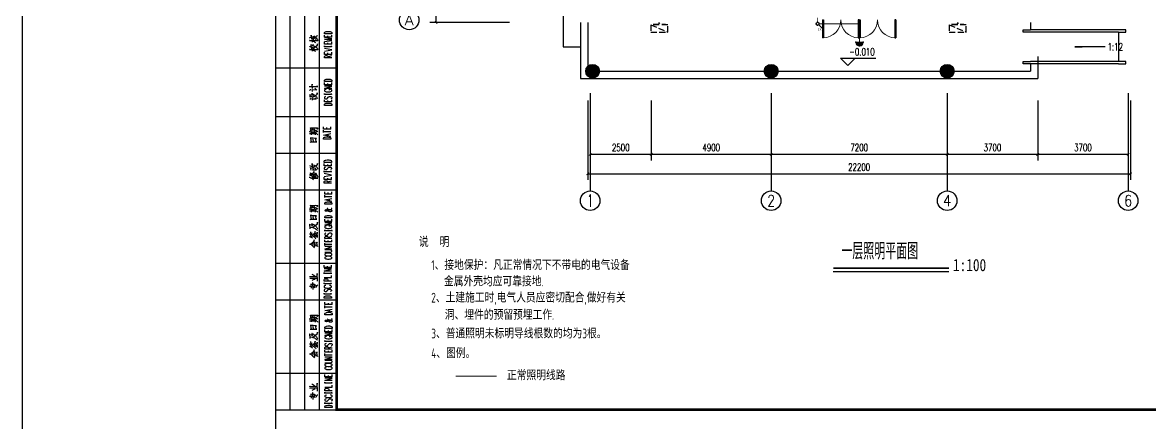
# Model space of a CAD drawing. Extents: x 6250600 to 6678662, y -692028 to -290561.
# Drawn here: x 6250600 to 6296682, y -420149 to -403769 of the extents above; entities that cross this region are included whole.
import ezdxf
from ezdxf.enums import TextEntityAlignment as Align

# ---------------------------------------------------------------- set-up
doc = ezdxf.new("R2010")
doc.units = 0
doc.header["$LTSCALE"] = 1000
doc.header["$MEASUREMENT"] = 0
doc.linetypes.add('DASH', pattern=[0.35, 0.25, -0.1])
doc.layers.get('0').update_dxf_attribs({"linetype": 'CONTINUOUS'})
doc.layers.get('Defpoints').update_dxf_attribs({"linetype": 'CONTINUOUS'})
for name, color, linetype in [('AXIS_TEXT', 7, 'CONTINUOUS'), ('EQUIP-照明', 3, 'CONTINUOUS'), ('PUB_TEXT', 7, 'CONTINUOUS'), ('PUB_TITLE', 4, 'CONTINUOUS'), ('TEL_TAB', 7, 'CONTINUOUS'), ('WIRE-照明', 1, 'CONTINUOUS'), ('图名', 15, 'CONTINUOUS'), ('建筑底图', 251, 'CONTINUOUS')]:
    doc.layers.add(name, color=color, linetype=linetype)
doc.styles.add('_TCH_AXIS', font='COMPLEX', dxfattribs={"bigfont": 'GBCBIG'})
doc.styles.add('_TCH_DIM', font='SIMPLEX', dxfattribs={"bigfont": 'GBCBIG'})
doc.styles.add('_TCH_DIM_T3', font='SIMPLEX', dxfattribs={"width": 0.705882, "bigfont": 'GBCBIG'})
doc.styles.add('_TEL_DIM', font='sceie.shx', dxfattribs={"width": 0.8, "height": 3.5, "bigfont": 'sceic.shx'})
doc.styles.add('COMPLEX', font='COMPLEX')
doc.styles.add('SCEI', font='sceie.shx', dxfattribs={"width": 0.8, "height": 400, "bigfont": 'sceic.shx'})
doc.styles.add('sceie', font='sceie.shx', dxfattribs={"width": 0.7, "bigfont": 'sceic.shx'})
doc.styles.get("Standard").update_dxf_attribs({"font": 'GBENOR', "bigfont": 'GBCBIG'})
doc.styles.add('宋体', font='', dxfattribs={"width": 0.7})
doc.styles.get('宋体').set_extended_font_data('SimSun')
doc.dimstyles.new('_TCH_ARCH&&100', dxfattribs={"dimtxt": 297.5, "dimasz": 100, "dimexe": 250, "dimexo": 300, "dimgap": 126.25, "dimtad": 1, "dimdec": 0, "dimzin": 0, "dimdsep": 46, "dimtxsty": '_TCH_DIM_T3', "dimblk": 'ARCHTICK', "dimcen": 0.09, "dimclrt": 7, "dimazin": 2, "dimtfac": 1, "dimtdec": 0, "dimtix": 1, "dimtmove": 2, "dimatfit": 3, "dimfxl": 0, "dimtolj": 1, "dimtzin": 0, "dimarcsym": 0})

# ---------------------------------------------------------------- blocks, each defined once
blk = doc.blocks.new('$equip$00001168')
blk.add_line((-0.5, 0), (0.5, 0))
blk.add_arc((0, 0), 0.5, 180, 0)
for p in [(-0.5, 0), (0, 0), (0.5, 0), (0, -0.5)]:
    blk.add_point(p)
for points in [[(0.43, -0.25), (-0.43, -0.25), (0.5, 0), (-0.5, 0)], [(0.25, -0.43), (-0.25, -0.43), (0.43, -0.25), (-0.43, -0.25)], [(0, -0.5), (0, -0.5), (0.25, -0.43), (-0.25, -0.43)]]:
    blk.add_solid(points)
at = {"flags": 9}
blk.add_attdef('A', (0, 0), '', height=0.00002, dxfattribs=at)
blk = doc.blocks.new('$equip$00002500')
blk.add_line((0.15, 0.36), (0.62, 0.83))
blk.add_circle((0, 0.21), 0.208)
for p in [(-0.21, 0.21), (0, 0.42), (0, 0), (0.21, 0.21)]:
    blk.add_point(p)
at = {"color": 7, "style": '_TEL_DIM', "flags": 1}
blk.add_attdef('A', text='', height=0.00002, dxfattribs=at).set_placement((0, 0), align=Align.MIDDLE_CENTER)
at = {"color": 7, "style": '_TEL_DIM'}
blk.add_attdef('$TEXT$', text='', height=0.3, dxfattribs=at).set_placement((0.77, 0.51), align=Align.MIDDLE_CENTER)
blk = doc.blocks.new('A$C04D97144')
for p, q in [((6, 0), (6, 180)), ((12, 0), (12, 180)), ((18, 0), (18, 180)), ((0, 140), (25, 140)), ((0, 120), (25, 120)), ((0, 105), (25, 105)), ((0, 90), (25, 90)), ((0, 60), (25, 60)), ((0, 45), (25, 45)), ((0, 15), (25, 15))]:
    blk.add_line(p, q)
blk.add_lwpolyline([(0, 180), (0, 0), (25, 0), (25, 180)], close=True)
for points in [[(13.86, 152.26), (14.14, 152.46), (14.27, 152.49), (14.34, 152.46)], [(14.77, 151.79), (14.55, 153.37), (14.52, 153.26), (14.6, 153.03)], [(14.74, 152.35), (14.91, 152.32), (15.58, 151.84), (15.62, 151.79), (15.41, 152.67)], [(15.05, 152.82), (15.19, 152.81), (15.62, 152.46), (15.65, 152.43), (15.93, 152.18), (16.21, 151.9), (16.46, 151.58)], [(15.62, 153.03), (15.82, 152.95), (16.28, 152.6), (16.56, 152.26), (16.86, 151.9), (17.09, 151.58), (17.27, 151.33)], [(16.39, 152.49), (16.86, 153.06), (17.09, 153.17), (16.81, 153)], [(22.97, 153.91), (20.03, 153.91), (20.03, 154.4), (20.17, 154.6), (20.47, 154.74), (20.72, 154.82), (21.18, 154.88), (21.87, 154.88), (22.28, 154.82), (22.58, 154.74), (22.83, 154.6), (22.97, 154.4), (22.97, 153.91), (22.97, 153.91)], [(22.97, 152.51), (20.03, 152.51), (20.03, 153.42)], [(20.03, 150.83), (22.97, 151.18), (20.03, 151.52), (22.97, 151.88), (20.03, 152.23)], [(21.43, 152.51), (21.43, 153.06)], [(22.97, 152.51), (22.97, 153.42)], [(13.81, 151.05), (13.95, 151.16), (13.92, 151.13), (17.27, 151.13), (17, 151.1), (16.72, 151.13)], [(13.81, 148.52), (14.06, 148.69), (14.23, 148.76), (14.41, 148.76)], [(13.81, 147.36), (13.98, 147.5), (13.92, 147.45), (17.27, 147.45), (17.06, 147.39), (16.78, 147.45)], [(14.71, 148.1), (14.52, 149.54), (14.49, 149.43), (14.55, 149.29)], [(14.74, 147.84), (14.94, 146.76)], [(14.8, 151.55), (14.97, 150.45)], [(14.91, 149.01), (15.22, 149.35), (15.36, 149.43), (15.54, 149.54)], [(14.91, 148.47), (15.13, 148.44), (15.54, 148.16), (15.82, 147.95), (15.93, 147.84)], [(14.99, 151.16), (15.44, 150.91), (15.79, 150.7), (16.04, 150.53), (16.29, 150.31)], [(15.08, 147.47), (15.44, 147.88)], [(15.19, 151.16), (15.54, 151.52)], [(15.33, 148.98), (15.57, 149.01), (15.96, 148.83), (16.28, 148.66), (16.53, 148.47), (16.72, 148.3), (16.92, 148.13), (17.09, 147.92), (17.27, 147.67)], [(15.73, 148.21), (15.79, 148.3), (17.09, 149.29), (17.12, 149.82), (17.03, 149.32), (16.92, 149.18)], [(22.97, 149.7), (20.03, 149.7), (20.03, 150.61)], [(20.03, 148.52), (20.03, 148.98), (20.03, 148.71), (22.89, 148.71), (22.89, 148.52), (22.89, 148.98)], [(20.03, 146.76), (22.97, 147.33), (20.03, 147.89)], [(21.43, 149.7), (21.43, 150.26)], [(22.97, 149.7), (22.97, 150.61)], [(14.94, 147.45), (15.33, 147.28), (15.68, 147.08), (15.99, 146.89), (16.28, 146.65)], [(22.97, 145.5), (20.03, 145.5), (20.03, 146.42)], [(22.97, 144.03), (20.03, 144.03), (20.03, 144.67), (20.17, 144.88), (20.33, 144.94), (20.58, 145.02), (20.88, 145.02), (21.18, 144.94), (21.27, 144.88), (21.43, 144.67), (21.43, 144.03)], [(21.43, 145.5), (21.43, 146.07)], [(21.43, 144.53), (22.97, 145.02)], [(22.97, 145.5), (22.97, 146.42)], [(22.97, 134.41), (20.03, 134.41), (20.03, 134.9), (20.17, 135.1), (20.47, 135.25), (20.72, 135.31), (21.18, 135.39), (21.87, 135.39), (22.28, 135.31), (22.58, 135.25), (22.83, 135.1), (22.97, 134.9), (22.97, 134.41), (22.97, 134.41)], [(22.97, 133), (20.03, 133), (20.03, 133.91)], [(22.97, 133), (22.97, 133.91)], [(13.78, 132.37), (13.98, 132.39), (17.28, 132.39), (17.06, 132.37), (16.78, 132.39)], [(13.86, 130.75), (14.14, 130.97), (14.28, 131.08), (14.45, 131.15)], [(14.14, 128.29), (14.09, 129.06), (14, 128.99), (14.23, 128.9), (14.42, 128.9), (14.6, 128.9), (14.8, 128.9), (14.88, 128.93), (14.97, 128.99), (14.99, 129.1), (15.02, 129.24), (15.02, 129.45), (14.99, 129.56), (14.94, 129.64)], [(15.13, 131.49), (14.99, 133.33), (14.97, 133.22), (15.02, 132.98)], [(15.13, 130.33), (15.02, 131.11), (14.97, 131.07), (16.72, 131), (16.84, 130.89), (16.04, 131.66)], [(15.51, 128.11), (15.36, 129.21), (15.27, 129.13), (15.51, 129.02), (15.79, 128.88), (16.01, 128.74), (16.21, 128.6), (16.46, 128.37), (16.7, 128.11), (16.89, 127.86), (17.03, 127.66), (17.12, 127.49)], [(15.76, 128.08), (15.76, 128.15), (17, 129.2), (17.03, 129.73), (16.95, 129.2), (16.84, 129.06)], [(22.97, 131.46), (20.03, 131.46), (22.97, 132.45), (20.03, 132.45)], [(20.72, 131.19), (20.47, 131.11), (20.17, 130.97), (20.03, 130.83), (20.03, 130.55), (20.17, 130.42), (20.47, 130.28), (20.72, 130.2), (21.18, 130.14), (21.87, 130.14), (22.28, 130.2), (22.58, 130.28), (22.83, 130.42), (22.97, 130.55), (22.97, 130.83), (22.83, 130.97), (22.58, 131.11), (22.28, 131.19), (21.87, 131.19), (21.87, 130.83)], [(20.03, 129.02), (20.03, 129.48), (20.03, 129.21), (22.89, 129.21), (22.89, 129.02), (22.89, 129.48)], [(21.43, 133), (21.43, 133.56)], [(13.92, 128.22), (14.17, 128.26), (14.45, 128.26), (14.71, 128.19), (14.97, 128.11), (15.13, 128), (15.27, 127.89), (15.41, 127.75)], [(13.98, 127.12), (14.38, 127.45), (14.55, 127.52)], [(15.16, 126.7), (15.05, 127.45), (14.94, 127.34), (15.16, 127.31), (16.67, 127.3), (16.78, 127.16), (16.18, 127.75)], [(20.47, 128.24), (20.17, 128.1), (20.03, 127.89), (20.03, 127.61), (20.17, 127.41), (20.47, 127.27), (20.72, 127.27), (21.02, 127.33), (21.18, 127.41), (21.27, 127.55), (21.57, 127.97), (21.73, 128.1), (21.87, 128.18), (22.12, 128.24), (22.58, 128.24), (22.83, 128.1), (22.97, 127.89), (22.97, 127.61), (22.83, 127.41), (22.58, 127.27)], [(22.97, 126.01), (20.03, 126.01), (20.03, 126.92)], [(22.97, 124.61), (20.03, 124.61), (20.03, 125.1), (20.17, 125.3), (20.47, 125.44), (20.72, 125.52), (21.18, 125.58), (21.87, 125.58), (22.28, 125.52), (22.58, 125.44), (22.83, 125.3), (22.97, 125.1), (22.97, 124.61), (22.97, 124.61)], [(21.43, 126.01), (21.43, 126.56)], [(22.97, 126.01), (22.97, 126.92)], [(14.49, 114.6), (14.34, 115.45), (14.27, 115.36), (15.13, 115.36), (15.19, 115.36), (16.46, 115.39), (16.95, 115.36), (17.23, 115.33), (17.31, 115.31), (16.95, 114.89), (17.2, 115.28)], [(22.54, 114.92), (19.59, 114.92), (19.59, 115.83)], [(21, 114.92), (21, 115.48)], [(22.54, 114.92), (22.54, 115.83)], [(13.75, 113.87), (13.92, 113.91), (16.13, 113.83)], [(13.92, 113.06), (14.09, 113.13), (16.21, 113.13)], [(14.14, 114.51), (14.45, 114.6), (15.08, 114.6), (15.76, 114.57), (16.18, 114.51), (16.64, 114.37), (16.92, 114.2), (17.34, 113.88)], [(14.17, 109.58), (14.45, 109.64), (15.08, 109.67), (15.73, 109.69), (15.82, 109.69), (16.28, 109.69), (16.86, 109.69), (16.67, 109.69), (16.5, 110.8), (16.7, 111.02), (16.43, 111.08), (16.1, 111.08), (15.44, 111.12), (14.77, 111.13), (14.2, 111.13), (14.28, 111.16), (14.49, 109.67)], [(14.69, 112.61), (14.52, 114.29)], [(15.16, 113.16), (15.08, 113.66)], [(15.19, 114.62), (15.11, 115.11)], [(15.51, 109.69), (15.33, 110.8), (15.3, 110.69), (15.41, 110.42)], [(15.65, 113.17), (15.57, 113.63)], [(15.93, 114.57), (15.93, 114.62), (15.85, 115.07)], [(16.29, 112.53), (16.07, 114.29), (16.04, 114.2), (16.13, 114.09)], [(16.39, 113.63), (16.72, 113.94), (16.86, 113.94), (16.61, 113.83)], [(16.46, 113.17), (16.61, 113.16), (16.89, 112.92), (17.09, 112.72), (17.23, 112.53)], [(19.59, 113.44), (19.59, 114.43)], [(19.59, 113.94), (22.54, 113.94)], [(22.54, 111.9), (19.59, 112.47), (22.54, 113.03)], [(22.54, 110.72), (19.59, 110.72), (19.59, 111.21), (19.75, 111.41), (20.05, 111.56), (20.3, 111.63), (20.75, 111.7), (21.44, 111.7), (21.85, 111.63), (22.15, 111.56), (22.4, 111.41), (22.54, 111.21), (22.54, 110.72), (22.54, 110.72)], [(21.55, 112.12), (21.55, 112.81)], [(22.86, 101.27), (19.92, 101.27), (19.92, 101.75), (20.06, 101.97), (20.36, 102.11), (20.61, 102.18), (21.07, 102.24), (21.76, 102.24), (22.17, 102.18), (22.47, 102.11), (22.72, 101.97), (22.86, 101.75), (22.86, 101.27), (22.86, 101.27)], [(13.84, 99.93), (14.17, 99.88), (14.63, 99.71), (15.11, 99.49), (15.41, 99.32), (15.65, 99.21), (15.85, 99.08)], [(14.38, 96.02), (14.41, 96.14), (14.28, 96.99), (14.23, 96.93), (14.63, 96.65), (14.97, 96.4), (15.19, 96.16), (15.4, 95.91), (15.58, 95.66), (15.71, 95.49)], [(14.49, 98.06), (14.34, 99.21), (14.27, 99.08), (15.25, 98.94), (15.25, 99.08), (15.36, 98.23), (15.11, 98.19), (15.41, 98.23), (16.7, 98.2)], [(14.66, 95.91), (14.69, 96.02), (15.71, 97.13), (15.68, 97.5), (15.68, 97.13), (15.57, 96.99)], [(15.16, 99.49), (14.99, 100.76), (14.97, 100.62), (15.02, 100.39)], [(15.11, 100.2), (15.27, 100.2), (15.73, 100.07), (15.99, 99.96), (16.21, 99.85), (16.42, 99.71), (16.61, 99.54), (16.81, 99.35), (16.95, 99.11), (17.09, 98.89), (17.14, 98.72), (17.2, 98.55)], [(15.54, 99.35), (15.57, 99.43), (17.09, 100.31), (17.12, 100.84), (17.03, 100.34), (16.86, 100.2)], [(16.81, 98.12), (16.04, 99)], [(16.1, 96.88), (16.29, 96.79), (16.57, 96.47), (16.81, 96.19), (16.95, 95.91), (17.12, 95.63), (17.23, 95.38), (17.28, 95.17)], [(22.86, 99.87), (19.92, 99.87), (19.92, 100.78)], [(20.36, 99.3), (20.06, 99.16), (19.92, 98.96), (19.92, 98.67), (20.06, 98.47), (20.36, 98.33), (20.61, 98.33), (20.91, 98.39), (21.07, 98.47), (21.16, 98.61), (21.46, 99.02), (21.62, 99.16), (21.76, 99.24), (22.01, 99.3), (22.47, 99.3), (22.72, 99.16), (22.86, 98.96), (22.86, 98.67), (22.72, 98.47), (22.47, 98.33)], [(19.92, 97.28), (19.92, 97.75), (19.92, 97.48), (22.78, 97.48), (22.78, 97.28), (22.78, 97.75)], [(21.32, 99.87), (21.32, 100.43)], [(22.86, 99.87), (22.86, 100.78)], [(13.78, 95.27), (13.95, 95.23), (14.41, 94.98), (14.45, 94.98), (14.8, 94.75), (15.08, 94.56), (15.3, 94.35), (15.51, 94.18)], [(13.84, 96.29), (14.27, 96.08), (14.6, 95.91), (14.85, 95.72), (14.91, 95.69), (15.11, 95.55)], [(14.74, 94.86), (17.23, 94.86), (17, 94.81), (16.57, 94.86)], [(14.83, 95.3), (16.46, 95.3), (16.28, 95.27), (16.13, 95.3)], [(15.41, 96.4), (15.51, 96.36), (15.54, 96.33), (15.76, 96.05), (15.96, 95.83), (16.1, 95.63)], [(15.76, 96.62), (15.87, 96.57), (15.93, 96.54), (16.21, 96.22), (16.24, 96.16), (16.39, 96), (16.53, 95.77), (16.67, 95.55)], [(19.92, 95.53), (22.86, 96.08), (19.92, 96.65)], [(22.86, 94.26), (19.92, 94.26), (19.92, 95.17)], [(22.86, 92.8), (19.92, 92.8), (19.92, 93.43), (20.06, 93.63), (20.22, 93.71), (20.47, 93.77), (20.77, 93.77), (21.07, 93.71), (21.16, 93.63), (21.32, 93.43), (21.32, 92.8)], [(21.32, 94.26), (21.32, 94.83)], [(21.32, 93.29), (22.86, 93.77)], [(22.86, 94.26), (22.86, 95.17)], [(23.05, 88.31), (20.09, 88.31), (20.09, 89.22)], [(20.09, 86.83), (20.09, 87.82)], [(21.49, 88.31), (21.49, 88.87)], [(23.05, 88.31), (23.05, 89.22)], [(14.49, 82.9), (14.34, 83.77), (14.27, 83.67), (15.13, 83.67), (15.19, 83.67), (16.46, 83.7), (16.95, 83.67), (17.23, 83.64), (17.31, 83.62), (16.95, 83.2), (17.2, 83.59)], [(15.19, 82.93), (15.11, 83.42)], [(15.93, 82.89), (15.93, 82.93), (15.85, 83.39)], [(20.09, 87.33), (23.05, 87.33)], [(23.05, 85.29), (20.09, 85.86), (23.05, 86.42)], [(23.05, 84.11), (20.09, 84.11), (20.09, 84.6), (20.25, 84.8), (20.55, 84.94), (20.8, 85.02), (21.26, 85.09), (21.95, 85.09), (22.34, 85.02), (22.65, 84.94), (22.89, 84.8), (23.05, 84.6), (23.05, 84.11), (23.05, 84.11)], [(22.04, 85.51), (22.04, 86.2)], [(13.75, 82.18), (13.92, 82.23), (16.13, 82.15)], [(13.92, 81.38), (14.09, 81.44), (16.21, 81.44)], [(14.14, 82.82), (14.45, 82.9), (15.08, 82.9), (15.76, 82.89), (16.18, 82.82), (16.64, 82.68), (16.92, 82.51), (17.34, 82.19)], [(14.17, 77.89), (14.45, 77.95), (15.08, 77.98), (15.73, 78), (15.82, 78), (16.28, 78), (16.86, 78), (16.67, 78), (16.5, 79.12), (16.7, 79.34), (16.43, 79.4), (16.1, 79.4), (15.44, 79.43), (14.77, 79.45), (14.2, 79.45), (14.28, 79.48), (14.49, 77.98)], [(14.69, 80.92), (14.52, 82.6)], [(15.16, 81.46), (15.08, 81.97)], [(15.51, 78), (15.33, 79.12), (15.3, 79.01), (15.41, 78.74)], [(15.65, 81.49), (15.57, 81.94)], [(16.29, 80.84), (16.07, 82.6), (16.04, 82.51), (16.13, 82.4)], [(16.39, 81.94), (16.72, 82.26), (16.86, 82.26), (16.61, 82.15)], [(16.46, 81.49), (16.61, 81.46), (16.89, 81.24), (17.09, 81.03), (17.23, 80.84)], [(21.35, 82.43), (21.26, 82.43), (21.1, 82.35), (21.1, 82.29), (21.26, 82.21), (21.49, 82.15), (22.2, 82.01), (22.65, 81.87), (22.89, 81.72), (23.05, 81.58), (23.05, 81.3), (22.89, 81.17), (22.75, 81.1), (22.5, 81.03), (22.2, 81.03), (21.95, 81.1), (21.79, 81.17), (21.26, 81.66), (21.1, 81.72), (20.8, 81.8), (20.55, 81.8), (20.25, 81.72), (20.09, 81.58), (20.25, 81.44), (20.55, 81.38), (20.8, 81.38), (21.26, 81.44), (21.65, 81.58), (22.65, 81.94), (22.89, 82.08), (23.05, 82.21), (23.05, 82.35), (22.89, 82.43), (22.75, 82.43)], [(23.05, 78.5), (20.09, 78.5), (20.09, 78.99), (20.25, 79.21), (20.55, 79.35), (20.8, 79.41), (21.26, 79.49), (21.95, 79.49), (22.34, 79.41), (22.65, 79.35), (22.89, 79.21), (23.05, 78.99), (23.05, 78.5), (23.05, 78.5)], [(14.14, 74.09), (14, 76.02), (13.89, 75.88), (14.06, 75.82), (14.6, 75.63), (15.13, 75.42), (15.08, 75.38), (15.08, 75.42), (14.97, 76.24), (14.88, 76.16), (15.19, 76.02), (15.47, 75.88), (15.68, 75.77), (15.85, 75.63), (16.13, 75.42), (16.35, 75.24), (16.57, 75), (16.72, 74.8), (16.89, 74.54), (17.06, 74.26), (17.2, 74.04)], [(14.23, 74.8), (14.38, 74.8), (14.91, 74.69), (15.22, 74.61), (15.54, 74.5), (15.87, 74.36), (16.15, 74.18), (16.5, 73.98), (16.75, 73.79), (16.98, 73.55), (17.09, 73.44)], [(15.22, 74.69), (17.12, 76.16), (17.12, 76.76), (17.06, 76.23), (17.03, 76.16), (16.81, 75.94)], [(23.05, 77.11), (20.09, 77.11), (20.09, 78.02)], [(23.05, 75.57), (20.09, 75.57), (23.05, 76.56), (20.09, 76.56)], [(20.8, 75.28), (20.55, 75.22), (20.25, 75.08), (20.09, 74.94), (20.09, 74.65), (20.25, 74.51), (20.55, 74.37), (20.8, 74.31), (21.26, 74.23), (21.95, 74.23), (22.34, 74.31), (22.65, 74.37), (22.89, 74.51), (23.05, 74.65), (23.05, 74.94), (22.89, 75.08), (22.65, 75.22), (22.34, 75.28), (21.95, 75.28), (21.95, 74.94)], [(21.49, 77.11), (21.49, 77.67)], [(23.05, 77.11), (23.05, 78.02)], [(13.92, 72), (14.06, 72.03), (14.85, 71.69)], [(13.92, 70.95), (14.12, 70.92), (14.55, 70.7), (14.88, 70.49), (15.16, 70.27)], [(14.23, 67.74), (15.76, 69.05), (15.76, 69.08), (15.79, 69.5), (15.71, 69.05), (15.57, 68.87)], [(14.49, 70.73), (14.41, 71.54)], [(14.56, 71.83), (14.42, 72.85)], [(14.52, 70.92), (14.94, 71.12)], [(14.6, 72.14), (15.05, 72.39)], [(14.85, 71.48), (14.99, 71.47), (15.51, 71.01), (15.57, 70.98), (15.82, 70.74), (16.13, 70.35), (16.28, 70.16), (16.42, 69.96)], [(15.05, 71.43), (16.13, 72.56), (16.13, 73.02), (16.1, 72.56), (15.9, 72.33)], [(15.76, 71.86), (15.87, 70.95)], [(16.04, 71.37), (16.46, 71.48), (16.7, 71.43), (16.39, 71.43)], [(16.07, 72.08), (16.28, 72.08), (17.06, 71.75)], [(16.28, 70.84), (16.64, 70.98), (16.81, 70.98), (16.57, 70.95)], [(17.14, 70.46), (17, 72.63), (17, 72.49), (17.03, 72.17)], [(20.55, 72.35), (20.25, 72.2), (20.09, 72), (20.09, 71.72), (20.25, 71.51), (20.55, 71.37), (20.8, 71.37), (21.1, 71.43), (21.26, 71.51), (21.35, 71.65), (21.65, 72.06), (21.79, 72.2), (21.95, 72.28), (22.2, 72.35), (22.65, 72.35), (22.89, 72.2), (23.05, 72), (23.05, 71.72), (22.89, 71.51), (22.65, 71.37)], [(23.05, 70.04), (20.09, 70.04), (20.09, 70.66), (20.25, 70.88), (20.39, 70.95), (20.64, 71.03), (20.94, 71.03), (21.26, 70.95), (21.35, 70.88), (21.49, 70.66), (21.49, 70.04)], [(23.05, 68.7), (20.09, 68.7), (20.09, 69.61)], [(20.11, 73.11), (20.11, 73.59), (20.11, 73.32), (22.95, 73.32), (22.95, 73.11), (22.95, 73.59)], [(21.49, 70.52), (23.05, 71.03)], [(21.49, 68.7), (21.49, 69.27)], [(23.05, 68.7), (23.05, 69.61)], [(13.89, 67.85), (14.03, 67.84), (14.49, 67.57), (14.97, 67.24), (15.27, 66.96), (15.62, 66.61), (15.93, 66.27)], [(15.4, 67.27), (15.4, 67.29), (15.4, 67.35), (15.27, 68.26), (15.27, 68.13), (15.33, 67.99)], [(16.04, 66.69), (16.07, 66.82), (15.9, 68.76), (15.87, 68.65), (15.9, 68.54)], [(16.13, 67.63), (16.24, 67.6), (16.78, 67.18), (17.09, 66.93), (17.12, 66.83), (16.86, 68.4), (16.39, 67.99)], [(16.86, 68.4), (17, 68.51), (17.17, 68.59)], [(20.09, 67.24), (20.09, 68.21)], [(20.09, 67.73), (23.05, 67.73)], [(23.05, 65.76), (20.09, 65.76), (23.05, 66.75), (20.09, 66.75)], [(20.09, 64.44), (22.2, 64.44), (22.65, 64.51), (22.89, 64.65), (23.05, 64.85), (23.05, 64.99), (22.89, 65.21), (22.65, 65.35), (22.2, 65.42), (20.09, 65.42)], [(20.09, 63.39), (20.25, 63.25), (20.55, 63.11), (20.8, 63.05), (21.26, 62.97), (21.95, 62.97), (22.34, 63.05), (22.65, 63.11), (22.89, 63.25), (23.05, 63.39), (23.05, 63.67), (22.89, 63.81), (22.65, 63.94), (22.34, 64.02), (21.95, 64.08), (21.26, 64.08), (20.8, 64.02), (20.55, 63.94), (20.25, 63.81), (20.09, 63.67), (20.09, 63.39), (20.09, 63.39)], [(20.8, 62.68), (20.55, 62.62), (20.25, 62.48), (20.09, 62.34), (20.09, 62.06), (20.25, 61.91), (20.55, 61.77), (20.8, 61.71), (21.26, 61.63), (21.95, 61.63), (22.34, 61.71), (22.65, 61.77), (22.89, 61.91), (23.05, 62.06), (23.05, 62.34), (22.89, 62.48), (22.65, 62.62), (22.34, 62.68)], [(14.8, 55.44), (15.16, 55.38), (15.71, 55.02), (16.28, 54.56)], [(17.12, 52.63), (16.98, 55.83), (16.95, 55.69), (17, 55.38)], [(22.81, 58.27), (19.86, 58.27), (19.86, 59.18)], [(22.81, 56.73), (19.86, 56.73), (22.81, 57.72), (19.86, 57.72)], [(19.87, 55.68), (19.87, 56.15), (19.87, 55.88), (22.72, 55.88), (22.72, 55.68), (22.72, 56.15)], [(21.26, 58.27), (21.26, 58.83)], [(22.81, 58.27), (22.81, 59.18)], [(13.84, 50.54), (14.06, 50.56), (15.11, 50.34), (16.04, 50.08), (15.99, 50.02), (15.79, 51.39), (15.71, 51.36), (16.84, 50.68)], [(13.86, 54.53), (14.09, 54.59), (17.03, 54.53)], [(14.06, 53.82), (14.31, 53.87), (17.06, 53.87)], [(14.74, 49.71), (14.55, 51.5), (14.55, 51.39), (14.6, 51.18)], [(14.91, 53.02), (15.85, 53.43), (16.15, 53.48)], [(15.36, 49.2), (15.19, 52.03), (15.16, 51.89), (15.19, 51.72)], [(16.46, 50.05), (16.7, 50.4), (16.84, 50.62), (16.98, 50.87), (17.09, 51.01), (17.23, 51.11)], [(19.86, 54.07), (22.81, 54.07), (22.81, 54.91)], [(22.81, 52.6), (19.86, 52.6), (19.86, 53.23), (20.01, 53.45), (20.16, 53.51), (20.41, 53.59), (20.86, 53.59), (21.11, 53.51), (21.26, 53.45), (21.41, 53.23), (21.41, 52.6)], [(20.56, 50.85), (20.31, 50.78), (20.01, 50.65), (19.86, 50.51), (19.86, 50.23), (20.01, 50.08), (20.31, 49.94), (20.56, 49.88), (21.02, 49.8), (21.71, 49.8), (22.1, 49.88), (22.42, 49.94), (22.65, 50.08), (22.81, 50.23), (22.81, 50.51), (22.65, 50.65), (22.42, 50.78), (22.1, 50.85)], [(19.87, 51.48), (19.87, 51.95), (19.87, 51.69), (22.72, 51.69), (22.72, 51.48), (22.72, 51.95)], [(20.31, 49.31), (20.01, 49.17), (19.86, 48.97), (19.86, 48.69), (20.01, 48.47), (20.31, 48.34), (20.56, 48.34), (20.86, 48.4), (21.02, 48.47), (21.11, 48.61), (21.41, 49.03), (21.55, 49.17), (21.71, 49.24), (21.96, 49.31), (22.42, 49.31), (22.65, 49.17), (22.81, 48.97), (22.81, 48.69), (22.65, 48.47), (22.42, 48.34)], [(22.81, 45.67), (19.86, 45.67), (19.86, 46.16), (20.01, 46.38), (20.31, 46.52), (20.56, 46.58), (21.02, 46.66), (21.71, 46.66), (22.1, 46.58), (22.42, 46.52), (22.65, 46.38), (22.81, 46.16), (22.81, 45.67), (22.81, 45.67)], [(19.87, 47.29), (19.87, 47.74), (19.87, 47.48), (22.72, 47.48), (22.72, 47.29), (22.72, 47.74)], [(23.13, 43.08), (20.19, 43.08), (20.19, 43.99)], [(20.19, 41.62), (20.19, 42.59)], [(20.19, 42.1), (23.13, 42.1)], [(21.59, 43.08), (21.59, 43.64)], [(23.13, 43.08), (23.13, 43.99)], [(13.75, 37.17), (13.92, 37.23), (16.13, 37.14)], [(14.14, 37.83), (14.45, 37.91), (15.08, 37.91), (15.76, 37.88), (16.18, 37.83), (16.64, 37.69), (16.92, 37.52), (17.34, 37.2)], [(14.49, 37.91), (14.34, 38.76), (14.27, 38.68), (15.13, 38.68), (15.19, 38.68), (16.46, 38.71), (16.95, 38.68), (17.23, 38.65), (17.31, 38.62), (16.95, 38.19), (17.2, 38.59)], [(14.69, 35.93), (14.52, 37.6)], [(15.16, 36.46), (15.08, 36.98)], [(15.19, 37.94), (15.11, 38.43)], [(15.65, 36.5), (15.57, 36.95)], [(15.93, 37.88), (15.93, 37.94), (15.85, 38.4)], [(16.29, 35.84), (16.07, 37.6), (16.04, 37.52), (16.13, 37.41)], [(16.39, 36.95), (16.72, 37.27), (16.86, 37.27), (16.61, 37.14)], [(23.13, 40.08), (20.19, 40.63), (23.13, 41.19)], [(23.13, 38.88), (20.19, 38.88), (20.19, 39.37), (20.33, 39.58), (20.63, 39.72), (20.88, 39.79), (21.33, 39.86), (22.03, 39.86), (22.43, 39.79), (22.73, 39.72), (22.98, 39.58), (23.13, 39.37), (23.13, 38.88), (23.13, 38.88)], [(21.43, 37.2), (21.33, 37.2), (21.18, 37.12), (21.18, 37.06), (21.33, 36.98), (21.59, 36.92), (22.28, 36.78), (22.73, 36.64), (22.98, 36.5), (23.13, 36.35), (23.13, 36.09), (22.98, 35.95), (22.83, 35.87), (22.58, 35.8), (22.28, 35.8), (22.03, 35.87), (21.88, 35.95), (21.33, 36.43), (21.18, 36.5), (20.88, 36.57), (20.63, 36.57), (20.33, 36.5), (20.19, 36.35), (20.33, 36.21), (20.63, 36.15), (20.88, 36.15), (21.33, 36.21), (21.73, 36.35), (22.73, 36.72), (22.98, 36.86), (23.13, 36.98), (23.13, 37.12), (22.98, 37.2), (22.83, 37.2)], [(22.14, 40.28), (22.14, 40.97)], [(13.92, 36.39), (14.09, 36.43), (16.21, 36.43)], [(14.17, 32.9), (14.45, 32.95), (15.08, 32.98), (15.73, 33.01), (15.82, 33.01), (16.28, 33.01), (16.86, 33.01), (16.67, 33.01), (16.5, 34.11), (16.7, 34.34), (16.43, 34.39), (16.1, 34.39), (15.44, 34.42), (14.77, 34.45), (14.2, 34.45), (14.28, 34.49), (14.49, 32.98)], [(15.51, 33.01), (15.33, 34.11), (15.3, 34), (15.41, 33.75)], [(16.46, 36.5), (16.61, 36.46), (16.89, 36.24), (17.09, 36.04), (17.23, 35.84)], [(23.13, 33.28), (20.19, 33.28), (20.19, 33.78), (20.33, 33.98), (20.63, 34.12), (20.88, 34.19), (21.33, 34.27), (22.03, 34.27), (22.43, 34.19), (22.73, 34.12), (22.98, 33.98), (23.13, 33.78), (23.13, 33.28), (23.13, 33.28)], [(23.13, 31.88), (20.19, 31.88), (20.19, 32.79)], [(21.59, 31.88), (21.59, 32.44)], [(23.13, 31.88), (23.13, 32.79)], [(14.14, 29.1), (14, 31.03), (13.89, 30.89), (14.06, 30.82), (14.6, 30.62), (15.13, 30.43), (15.08, 30.37), (15.08, 30.43), (14.97, 31.25), (14.88, 31.17), (15.19, 31.03), (15.47, 30.89), (15.68, 30.76), (15.85, 30.62), (16.13, 30.43), (16.35, 30.23), (16.57, 30.01), (16.72, 29.8), (16.89, 29.55), (17.06, 29.27), (17.2, 29.03)], [(14.23, 29.8), (14.38, 29.8), (14.91, 29.69), (15.22, 29.6), (15.54, 29.49), (15.87, 29.35), (16.15, 29.18), (16.5, 28.99), (16.75, 28.78), (16.98, 28.56), (17.09, 28.45)], [(14.56, 26.83), (14.42, 27.86)], [(15.05, 26.43), (16.13, 27.57), (16.13, 28.01), (16.1, 27.57), (15.9, 27.34)], [(15.22, 29.69), (17.12, 31.17), (17.12, 31.77), (17.06, 31.22), (17.03, 31.17), (16.81, 30.93)], [(23.13, 30.34), (20.19, 30.34), (23.13, 31.33), (20.19, 31.33)], [(20.88, 30.06), (20.63, 29.99), (20.33, 29.85), (20.19, 29.71), (20.19, 29.43), (20.33, 29.29), (20.63, 29.14), (20.88, 29.08), (21.33, 29.02), (22.03, 29.02), (22.43, 29.08), (22.73, 29.14), (22.98, 29.29), (23.13, 29.43), (23.13, 29.71), (22.98, 29.85), (22.73, 29.99), (22.43, 30.06), (22.03, 30.06), (22.03, 29.71)], [(20.19, 27.89), (20.19, 28.36), (20.19, 28.09), (23.05, 28.09), (23.05, 27.89), (23.05, 28.36)], [(13.92, 26.99), (14.06, 27.02), (14.85, 26.69)], [(13.92, 25.95), (14.12, 25.92), (14.55, 25.69), (14.88, 25.5), (15.16, 25.26)], [(14.23, 22.75), (15.76, 24.05), (15.76, 24.09), (15.79, 24.51), (15.71, 24.05), (15.57, 23.88)], [(14.49, 25.72), (14.41, 26.55)], [(14.52, 25.92), (14.94, 26.13)], [(14.6, 27.15), (15.05, 27.4)], [(14.85, 26.49), (14.99, 26.46), (15.51, 26), (15.57, 25.99), (15.82, 25.75), (16.13, 25.36), (16.28, 25.15), (16.42, 24.97)], [(15.4, 22.26), (15.4, 22.29), (15.4, 22.36), (15.27, 23.25), (15.27, 23.14), (15.33, 23)], [(15.76, 26.85), (15.87, 25.95)], [(16.04, 21.7), (16.07, 21.81), (15.9, 23.77), (15.87, 23.66), (15.9, 23.54)], [(16.04, 26.38), (16.46, 26.49), (16.7, 26.43), (16.39, 26.43)], [(16.07, 27.09), (16.28, 27.09), (17.06, 26.74)], [(16.13, 22.64), (16.24, 22.61), (16.78, 22.18), (17.09, 21.93), (17.12, 21.84), (16.86, 23.39), (16.39, 23)], [(16.28, 25.84), (16.64, 25.99), (16.81, 25.99), (16.57, 25.95)], [(16.86, 23.39), (17, 23.52), (17.17, 23.6)], [(17.14, 25.47), (17, 27.62), (17, 27.48), (17.03, 27.16)], [(20.63, 27.12), (20.33, 26.98), (20.19, 26.77), (20.19, 26.49), (20.33, 26.28), (20.63, 26.14), (20.88, 26.14), (21.18, 26.21), (21.33, 26.28), (21.43, 26.43), (21.73, 26.83), (21.88, 26.98), (22.03, 27.05), (22.28, 27.12), (22.73, 27.12), (22.98, 26.98), (23.13, 26.77), (23.13, 26.49), (22.98, 26.28), (22.73, 26.14)], [(23.13, 24.81), (20.19, 24.81), (20.19, 25.44), (20.33, 25.66), (20.49, 25.72), (20.74, 25.8), (21.04, 25.8), (21.33, 25.72), (21.43, 25.66), (21.59, 25.44), (21.59, 24.81)], [(23.13, 23.49), (20.19, 23.49), (20.19, 24.38)], [(21.59, 25.3), (23.13, 25.8)], [(21.59, 23.49), (21.59, 24.04)], [(23.13, 23.49), (23.13, 24.38)], [(13.89, 22.86), (14.03, 22.83), (14.49, 22.58), (14.97, 22.23), (15.27, 21.95), (15.62, 21.62), (15.93, 21.27)], [(20.19, 22.01), (20.19, 22.99)], [(20.19, 22.5), (23.13, 22.5)], [(23.13, 20.54), (20.19, 20.54), (23.13, 21.52), (20.19, 21.52)], [(20.19, 19.22), (22.28, 19.22), (22.73, 19.28), (22.98, 19.42), (23.13, 19.62), (23.13, 19.77), (22.98, 19.99), (22.73, 20.13), (22.28, 20.19), (20.19, 20.19)], [(20.19, 18.16), (20.33, 18.02), (20.63, 17.88), (20.88, 17.82), (21.33, 17.74), (22.03, 17.74), (22.43, 17.82), (22.73, 17.88), (22.98, 18.02), (23.13, 18.16), (23.13, 18.45), (22.98, 18.59), (22.73, 18.73), (22.43, 18.79), (22.03, 18.85), (21.33, 18.85), (20.88, 18.79), (20.63, 18.73), (20.33, 18.59), (20.19, 18.45), (20.19, 18.16), (20.19, 18.16)], [(20.88, 17.46), (20.63, 17.39), (20.33, 17.25), (20.19, 17.11), (20.19, 16.83), (20.33, 16.69), (20.63, 16.54), (20.88, 16.48), (21.33, 16.42), (22.03, 16.42), (22.43, 16.48), (22.73, 16.54), (22.98, 16.69), (23.13, 16.83), (23.13, 17.11), (22.98, 17.25), (22.73, 17.39), (22.43, 17.46)], [(23.13, 13.43), (20.19, 13.43), (20.19, 14.35)], [(21.59, 13.43), (21.59, 14)], [(23.13, 13.43), (23.13, 14.35)], [(13.86, 9.54), (14.09, 9.59), (17.03, 9.54)], [(14.8, 10.43), (15.16, 10.39), (15.71, 10.01), (16.28, 9.55)], [(17.12, 7.64), (16.98, 10.84), (16.95, 10.7), (17, 10.39)], [(23.13, 11.89), (20.19, 11.89), (23.13, 12.87), (20.19, 12.87)], [(20.19, 10.84), (20.19, 11.31), (20.19, 11.05), (23.05, 11.05), (23.05, 10.84), (23.05, 11.31)], [(20.19, 9.24), (23.13, 9.24), (23.13, 10.07)], [(13.84, 5.53), (14.06, 5.56), (15.11, 5.34), (16.04, 5.08), (15.99, 5.03), (15.79, 6.38), (15.71, 6.37), (16.84, 5.67)], [(14.06, 8.82), (14.31, 8.88), (17.06, 8.88)], [(14.74, 4.72), (14.55, 6.51), (14.55, 6.38), (14.6, 6.19)], [(14.91, 8.03), (15.85, 8.42), (16.15, 8.49)], [(15.36, 4.2), (15.19, 7.04), (15.16, 6.9), (15.19, 6.73)], [(16.46, 5.06), (16.7, 5.39), (16.84, 5.63), (16.98, 5.88), (17.09, 6.02), (17.23, 6.1)], [(23.13, 7.76), (20.19, 7.76), (20.19, 8.39), (20.33, 8.61), (20.49, 8.67), (20.74, 8.75), (21.18, 8.75), (21.43, 8.67), (21.59, 8.61), (21.73, 8.39), (21.73, 7.76)], [(20.19, 6.65), (20.19, 7.12), (20.19, 6.85), (23.05, 6.85), (23.05, 6.65), (23.05, 7.12)], [(20.88, 6.02), (20.63, 5.94), (20.33, 5.8), (20.19, 5.66), (20.19, 5.39), (20.33, 5.25), (20.63, 5.11), (20.88, 5.03), (21.33, 4.97), (22.03, 4.97), (22.43, 5.03), (22.73, 5.11), (22.98, 5.25), (23.13, 5.39), (23.13, 5.66), (22.98, 5.8), (22.73, 5.94), (22.43, 6.02)], [(20.63, 4.48), (20.33, 4.34), (20.19, 4.12), (20.19, 3.85), (20.33, 3.63), (20.63, 3.49), (20.88, 3.49), (21.18, 3.57), (21.33, 3.63), (21.43, 3.77), (21.73, 4.2), (21.88, 4.34), (22.03, 4.4), (22.28, 4.48), (22.73, 4.48), (22.98, 4.34), (23.13, 4.12), (23.13, 3.85), (22.98, 3.63), (22.73, 3.49)], [(20.19, 2.45), (20.19, 2.91), (20.19, 2.64), (23.05, 2.64), (23.05, 2.45), (23.05, 2.91)], [(23.13, 0.84), (20.19, 0.84), (20.19, 1.32), (20.33, 1.54), (20.63, 1.67), (20.88, 1.75), (21.33, 1.81), (22.03, 1.81), (22.43, 1.75), (22.73, 1.67), (22.98, 1.54), (23.13, 1.32), (23.13, 0.84), (23.13, 0.84)]]:
    blk.add_lwpolyline(points)
blk = doc.blocks.new('A$C1BD43FEB')
blk.add_blockref('A$C04D97144', (0, 0))
blk = doc.blocks.new('GXED01100007000C')
blk.add_blockref('A$C1BD43FEB', (-25, 0))
blk = doc.blocks.new('A$C2E081725')
at = {"linetype": 'DASH'}
for p, q in [((700, 94), (0, 394)), ((600, 64), (100, 64)), ((138, 94), (138, 64)), ((350, 8), (327, 39)), ((350, 49), (350, 0)), ((350, 8), (373, 39)), ((563, 94), (563, 64))]:
    blk.add_line(p, q, dxfattribs=at)
blk.add_lwpolyline([(0, 394), (0, 94), (700, 94), (700, 394)], close=True, dxfattribs=at)
blk = doc.blocks.new('_ArchTick')
at = {"color": 0, "linetype": 'ByBlock', "const_width": 0.4}
blk.add_lwpolyline([(-0.5, -0.5), (0.5, 0.5)], dxfattribs=at)
blk = doc.blocks.new('*D110')
at = {"layer": 'Defpoints', "color": 0, "transparency": 16777216}
for p in [(6273712, -406666), (6295912, -406666), (6295912, -409966)]:
    blk.add_point(p, dxfattribs=at)
at = {"layer": '建筑底图', "color": 0, "lineweight": -2, "transparency": 16777216}
for p, q in [((6273712, -406966), (6273712, -410216)), ((6295912, -406966), (6295912, -410216)), ((6273712, -409966), (6295912, -409966))]:
    blk.add_line(p, q, dxfattribs=at)
at = {"layer": '建筑底图', "color": 0, "lineweight": -2, "transparency": 16777216, "xscale": 100, "yscale": 100, "zscale": 100, "rotation": 180}
blk.add_blockref('_ArchTick', (6273712, -409966), dxfattribs=at)
at = {"layer": '建筑底图', "color": 0, "lineweight": -2, "transparency": 16777216, "xscale": 100, "yscale": 100, "zscale": 100}
blk.add_blockref('_ArchTick', (6295912, -409966), dxfattribs=at)
at = {"layer": '建筑底图', "color": 7, "transparency": 16777216, "insert": (6284812, -409691), "char_height": 297.5, "attachment_point": 5, "style": '_TCH_DIM_T3'}
blk.add_mtext('\\A1;22200', dxfattribs=at)
blk = doc.blocks.new('*D111')
at = {"layer": 'Defpoints', "color": 0, "transparency": 16777216}
for p in [(6273812, -406666), (6276312, -406666), (6276312, -409166)]:
    blk.add_point(p, dxfattribs=at)
at = {"layer": '建筑底图', "color": 0, "lineweight": -2, "transparency": 16777216}
for p, q in [((6273812, -406966), (6273812, -409416)), ((6276312, -406966), (6276312, -409416)), ((6273812, -409166), (6276312, -409166))]:
    blk.add_line(p, q, dxfattribs=at)
at = {"layer": '建筑底图', "color": 0, "lineweight": -2, "transparency": 16777216, "xscale": 100, "yscale": 100, "zscale": 100, "rotation": 180}
blk.add_blockref('_ArchTick', (6273812, -409166), dxfattribs=at)
at = {"layer": '建筑底图', "color": 0, "lineweight": -2, "transparency": 16777216, "xscale": 100, "yscale": 100, "zscale": 100}
blk.add_blockref('_ArchTick', (6276312, -409166), dxfattribs=at)
at = {"layer": '建筑底图', "color": 7, "transparency": 16777216, "insert": (6275062, -408891), "char_height": 297.5, "attachment_point": 5, "style": '_TCH_DIM_T3'}
blk.add_mtext('\\A1;2500', dxfattribs=at)
blk = doc.blocks.new('*D112')
at = {"layer": 'Defpoints', "color": 0, "transparency": 16777216}
for p in [(6276312, -406666), (6281212, -406666), (6281212, -409166)]:
    blk.add_point(p, dxfattribs=at)
at = {"layer": '建筑底图', "color": 0, "lineweight": -2, "transparency": 16777216}
for p, q in [((6276312, -406966), (6276312, -409416)), ((6281212, -406966), (6281212, -409416)), ((6276312, -409166), (6281212, -409166))]:
    blk.add_line(p, q, dxfattribs=at)
at = {"layer": '建筑底图', "color": 0, "lineweight": -2, "transparency": 16777216, "xscale": 100, "yscale": 100, "zscale": 100, "rotation": 180}
blk.add_blockref('_ArchTick', (6276312, -409166), dxfattribs=at)
at = {"layer": '建筑底图', "color": 0, "lineweight": -2, "transparency": 16777216, "xscale": 100, "yscale": 100, "zscale": 100}
blk.add_blockref('_ArchTick', (6281212, -409166), dxfattribs=at)
at = {"layer": '建筑底图', "color": 7, "transparency": 16777216, "insert": (6278762, -408891), "char_height": 297.5, "attachment_point": 5, "style": '_TCH_DIM_T3'}
blk.add_mtext('\\A1;4900', dxfattribs=at)
blk = doc.blocks.new('*D113')
at = {"layer": 'Defpoints', "color": 0, "transparency": 16777216}
for p in [(6281212, -406666), (6288412, -406666), (6288412, -409166)]:
    blk.add_point(p, dxfattribs=at)
at = {"layer": '建筑底图', "color": 0, "lineweight": -2, "transparency": 16777216}
for p, q in [((6281212, -406966), (6281212, -409416)), ((6288412, -406966), (6288412, -409416)), ((6281212, -409166), (6288412, -409166))]:
    blk.add_line(p, q, dxfattribs=at)
at = {"layer": '建筑底图', "color": 0, "lineweight": -2, "transparency": 16777216, "xscale": 100, "yscale": 100, "zscale": 100, "rotation": 180}
blk.add_blockref('_ArchTick', (6281212, -409166), dxfattribs=at)
at = {"layer": '建筑底图', "color": 0, "lineweight": -2, "transparency": 16777216, "xscale": 100, "yscale": 100, "zscale": 100}
blk.add_blockref('_ArchTick', (6288412, -409166), dxfattribs=at)
at = {"layer": '建筑底图', "color": 7, "transparency": 16777216, "insert": (6284812, -408891), "char_height": 297.5, "attachment_point": 5, "style": '_TCH_DIM_T3'}
blk.add_mtext('\\A1;7200', dxfattribs=at)
blk = doc.blocks.new('*D114')
at = {"layer": 'Defpoints', "color": 0, "transparency": 16777216}
for p in [(6288412, -406666), (6292112, -406666), (6292112, -409166)]:
    blk.add_point(p, dxfattribs=at)
at = {"layer": '建筑底图', "color": 0, "lineweight": -2, "transparency": 16777216}
for p, q in [((6288412, -406966), (6288412, -409416)), ((6292112, -406966), (6292112, -409416)), ((6288412, -409166), (6292112, -409166))]:
    blk.add_line(p, q, dxfattribs=at)
at = {"layer": '建筑底图', "color": 0, "lineweight": -2, "transparency": 16777216, "xscale": 100, "yscale": 100, "zscale": 100, "rotation": 180}
blk.add_blockref('_ArchTick', (6288412, -409166), dxfattribs=at)
at = {"layer": '建筑底图', "color": 0, "lineweight": -2, "transparency": 16777216, "xscale": 100, "yscale": 100, "zscale": 100}
blk.add_blockref('_ArchTick', (6292112, -409166), dxfattribs=at)
at = {"layer": '建筑底图', "color": 7, "transparency": 16777216, "insert": (6290262, -408891), "char_height": 297.5, "attachment_point": 5, "style": '_TCH_DIM_T3'}
blk.add_mtext('\\A1;3700', dxfattribs=at)
blk = doc.blocks.new('*D115')
at = {"layer": 'Defpoints', "color": 0, "transparency": 16777216}
for p in [(6292112, -406666), (6295812, -406666), (6295812, -409166)]:
    blk.add_point(p, dxfattribs=at)
at = {"layer": '建筑底图', "color": 0, "lineweight": -2, "transparency": 16777216}
for p, q in [((6292112, -406966), (6292112, -409416)), ((6295812, -406966), (6295812, -409416)), ((6292112, -409166), (6295812, -409166))]:
    blk.add_line(p, q, dxfattribs=at)
at = {"layer": '建筑底图', "color": 0, "lineweight": -2, "transparency": 16777216, "xscale": 100, "yscale": 100, "zscale": 100, "rotation": 180}
blk.add_blockref('_ArchTick', (6292112, -409166), dxfattribs=at)
at = {"layer": '建筑底图', "color": 0, "lineweight": -2, "transparency": 16777216, "xscale": 100, "yscale": 100, "zscale": 100}
blk.add_blockref('_ArchTick', (6295812, -409166), dxfattribs=at)
at = {"layer": '建筑底图', "color": 7, "transparency": 16777216, "insert": (6293962, -408891), "char_height": 297.5, "attachment_point": 5, "style": '_TCH_DIM_T3'}
blk.add_mtext('\\A1;3700', dxfattribs=at)
blk = doc.blocks.new('*D122')
at = {"layer": 'Defpoints', "color": 0, "transparency": 16777216}
for p in [(6267512, -388566), (6270812, -388566), (6270812, -403766)]:
    blk.add_point(p, dxfattribs=at)
at = {"layer": '建筑底图', "color": 0, "lineweight": -2, "transparency": 16777216}
for p, q in [((6270512, -388566), (6267262, -388566)), ((6267512, -403766), (6267512, -388566)), ((6270512, -403766), (6267262, -403766))]:
    blk.add_line(p, q, dxfattribs=at)
at = {"layer": '建筑底图', "color": 0, "lineweight": -2, "transparency": 16777216, "xscale": 100, "yscale": 100, "zscale": 100}
for p, rotation in [((6267512, -388566), 90), ((6267512, -403766), 270)]:
    blk.add_blockref('_ArchTick', p, dxfattribs=dict(at, rotation=rotation))
at = {"layer": '建筑底图', "color": 7, "transparency": 16777216, "insert": (6267237, -396166), "char_height": 297.5, "attachment_point": 5, "rotation": 90, "style": '_TCH_DIM_T3'}
blk.add_mtext('\\A1;15200', dxfattribs=at)
blk = doc.blocks.new('_AXISO')
blk.add_circle((0, 0), 0.5)
at = {"layer": 'AXIS_TEXT', "style": 'COMPLEX', "width": 1.041667}
blk.add_attdef('A', text='', height=0.56, dxfattribs=at).set_placement((-0.25, -0.28), (0.25, -0.28), align=Align.FIT)
blk = doc.blocks.new('$DorLib2D$00000002')
for p, q in [((-0.5, 0), (-0.5, 0.4875)), ((-0.475, 0.4875), (-0.5, 0.4875)), ((-0.475, 0), (-0.475, 0.4875)), ((0.475, 0), (0.475, 0.4875)), ((0.475, 0.4875), (0.5, 0.4875)), ((0.5, 0), (0.5, 0.4875)), ((-0.5, 0), (-0.475, 0)), ((0.5, 0), (0.475, 0))]:
    blk.add_line(p, q)
at = {"lineweight": 13}
for centre, start, end in [((-0.4875, 0), 0, 88.53072), ((0.4875, 0), 91.46928, 180)]:
    blk.add_arc(centre, 0.4875, start, end, dxfattribs=at)

msp = doc.modelspace()

# ---------------------------------------------------------------- hatches: boundary and pattern name
at = {"layer": '建筑底图'}
h = msp.add_hatch(color=256, dxfattribs=at)
h.dxf.hatch_style = 1
h.paths.add_polyline_path([(6273629.1, -405766.4, 1), (6274194.8, -405766.4, 1)])
h = msp.add_hatch(color=256, dxfattribs=at)
h.dxf.hatch_style = 1
h.paths.add_polyline_path([(6280929.1, -405766.4, 1), (6281494.8, -405766.4, 1)])
h = msp.add_hatch(color=256, dxfattribs=at)
h.dxf.hatch_style = 1
h.paths.add_polyline_path([(6288129.1, -405766.4, 1), (6288694.8, -405766.4, 1)])

# ---------------------------------------------------------------- linework, layer by layer
at = {"color": 1}
msp.add_lwpolyline([(6250600.1, -290560.5), (6678662.3, -290560.5), (6678662.3, -619057.4), (6250600.1, -619057.4)], close=True, dxfattribs=at)
at = {"layer": 'PUB_TITLE', "color": 4}
msp.add_lwpolyline([(6260946.9, -420623.5), (6320346.9, -420623.5), (6320346.9, -378623.5), (6260946.9, -378623.5)], close=True, dxfattribs=at)
at = {"layer": 'PUB_TITLE', "color": 4, "const_width": 100}
msp.add_lwpolyline([(6263446.9, -419623.5), (6319346.9, -419623.5), (6319346.9, -379623.5), (6263446.9, -379623.5)], close=True, dxfattribs=at)
at = {"layer": 'WIRE-照明', "color": 1, "const_width": 35}
for points in [[(6283113.3, -403759), (6283113.3, -403564.7)], [(6284828.3, -404578.7), (6284828.3, -403821.5), (6283175.8, -403821.5)]]:
    msp.add_lwpolyline(points, dxfattribs=at)
at = {"layer": 'WIRE-照明', "color": 1, "linetype": 'Continuous', "const_width": 39.9}
msp.add_lwpolyline([(6268317.9, -418246.8), (6269984.5, -418246.8)], dxfattribs=at)
at = {"layer": '图名', "color": 3}
msp.add_line((6283749.9, -413964.1), (6288482.6, -413964.1), dxfattribs=at)
at = {"layer": '图名', "color": 3, "const_width": 70}
msp.add_lwpolyline([(6283749.9, -413830.9), (6288482.6, -413830.9)], dxfattribs=at)
at = {"layer": '建筑底图'}
for p, q in [((6273411.9, -403766.4), (6273411.9, -406066.4)), ((6273711.9, -403766.4), (6273711.9, -405766.4)), ((6291811.9, -403766.4), (6291811.9, -404066.2)), ((6295411.9, -404066.2), (6291811.9, -404066.2)), ((6295411.9, -404166.2), (6291811.9, -404166.2)), ((6295411.9, -404166.2), (6295411.9, -405366.2)), ((6284344.9, -405523.1), (6284044.9, -405223.1)), ((6284044.9, -405223.1), (6285492.2, -405223.1)), ((6284344.9, -405523.1), (6284644.9, -405223.1)), ((6295411.9, -405366.2), (6291811.9, -405366.2)), ((6295411.9, -405466.2), (6291811.9, -405466.2)), ((6291811.9, -405466.2), (6291811.9, -405766.4)), ((6292111.9, -405166.4), (6292111.9, -406066.4)), ((6273711.9, -405766.4), (6291811.9, -405766.4)), ((6273411.9, -406066.4), (6292111.9, -406066.4)), ((6273811.9, -406666.4), (6273811.9, -410666.4)), ((6281211.9, -406666.4), (6281211.9, -410666.4)), ((6288411.9, -406666.4), (6288411.9, -410666.4)), ((6295811.9, -406666.4), (6295811.9, -410666.4))]:
    msp.add_line(p, q, dxfattribs=at)
for points in [[(6272711.9, -397666.4), (6272711.9, -404766.4), (6273411.9, -404766.4)], [(6291811.9, -404166.2), (6291511.9, -404166.2), (6291511.9, -404066.2), (6291811.9, -404066.2)], [(6295411.9, -404166.2), (6295711.9, -404166.2), (6295711.9, -404066.2), (6295411.9, -404066.2)], [(6294865, -404766.2), (6293630.6, -404766.2), (6293930.6, -404766.2)], [(6291811.9, -405466.2), (6291511.9, -405466.2), (6291511.9, -405366.2), (6291811.9, -405366.2)], [(6295411.9, -405466.2), (6295711.9, -405466.2), (6295711.9, -405366.2), (6295411.9, -405366.2)]]:
    msp.add_lwpolyline(points, dxfattribs=at)
msp.add_lwpolyline([(6273728.1, -405654.6, 1), (6273695.8, -405678.2, 1)], format="xyb", close=True, dxfattribs=at)
for centre in [(6273911.9, -405766.4), (6281211.9, -405766.4), (6288411.9, -405766.4)]:
    msp.add_circle(centre, 282.8, dxfattribs=at)

# ---------------------------------------------------------------- block references
at = {"color": 0, "xscale": 100, "yscale": 100, "zscale": 100}
msp.add_blockref('GXED01100007000C', (6263446.9, -419623.5), dxfattribs=at)
at = {"layer": 'EQUIP-照明', "color": 1}
ref = msp.add_blockref('$equip$00002500', (6283050.8, -403821.5), dxfattribs=dict(at, xscale=300, yscale=300, zscale=300, rotation=270))
ref.add_attrib('$TEXT$', 'EN', dxfattribs={"layer": '0', "color": 7, "height": 90, "style": '_TEL_DIM'}).set_placement((6283204.7, -404052.1), align=Align.MIDDLE_CENTER)
at = {"layer": 'EQUIP-照明', "color": 1, "xscale": 300, "yscale": 300, "zscale": 300}
msp.add_blockref('$equip$00001168', (6284828.3, -404578.7), dxfattribs=at)
at = {"layer": '建筑底图'}
ref = msp.add_blockref('_AXISO', (6266411.9, -403666.4), dxfattribs=dict(at, xscale=800, yscale=800, zscale=800))
ref.add_attrib('A', 'A', dxfattribs={"layer": 'AXIS_TEXT', "color": 0, "height": 425.2, "style": '_TCH_AXIS'}).set_placement((6266229.7, -403879), (6266594.2, -403879), align=Align.FIT)
at = {"layer": '建筑底图', "xscale": 1500, "yscale": 1500, "zscale": 1500, "rotation": 179.999999983938}
for p in [(6284061.9, -403666.4), (6285561.9, -403666.4)]:
    msp.add_blockref('$DorLib2D$00000002', p, dxfattribs=at)
at = {"layer": '建筑底图', "rotation": 180}
for p in [(6276989.9, -403772.1), (6289189.9, -403772.1)]:
    msp.add_blockref('A$C2E081725', p, dxfattribs=at)
at = {"layer": '建筑底图'}
ref = msp.add_blockref('_AXISO', (6273811.9, -411066.4), dxfattribs=dict(at, xscale=800, yscale=800, zscale=800))
ref.add_attrib('A', '1', dxfattribs={"layer": 'AXIS_TEXT', "color": 0, "height": 514.7, "style": '_TCH_AXIS'}).set_placement((6273701.6, -411323.8), (6273922.2, -411323.8), align=Align.FIT)
ref = msp.add_blockref('_AXISO', (6281211.9, -411066.4), dxfattribs=dict(at, xscale=800, yscale=800, zscale=800))
ref.add_attrib('A', '2', dxfattribs={"layer": 'AXIS_TEXT', "color": 0, "height": 465.9, "style": '_TCH_AXIS'}).set_placement((6281056.6, -411299.4), (6281367.2, -411299.4), align=Align.FIT)
ref = msp.add_blockref('_AXISO', (6288411.9, -411066.4), dxfattribs=dict(at, xscale=800, yscale=800, zscale=800))
ref.add_attrib('A', '4', dxfattribs={"layer": 'AXIS_TEXT', "color": 0, "height": 445.4, "style": '_TCH_AXIS'}).set_placement((6288242.2, -411289.1), (6288581.6, -411289.1), align=Align.FIT)
ref = msp.add_blockref('_AXISO', (6295811.9, -411066.4), dxfattribs=dict(at, xscale=800, yscale=800, zscale=800))
ref.add_attrib('A', '6', dxfattribs={"layer": 'AXIS_TEXT', "color": 0, "height": 465.9, "style": '_TCH_AXIS'}).set_placement((6295656.6, -411299.4), (6295967.2, -411299.4), align=Align.FIT)

# ---------------------------------------------------------------- texts
at = {"layer": 'PUB_TEXT', "style": 'SCEI'}
msp.add_text('说  明', height=406.82, dxfattribs=at).set_placement((6266801.5, -412960.8))
at = {"layer": 'TEL_TAB', "style": 'SCEI', "width": 0.8}
for s, p in [('1、接地保护：凡正常情况下不带电的电气设备', (6267314.7, -413902.6)), ('金属外壳均应可靠接地.', (6267832.3, -414568.9)), ('2、土建施工时,电气人员应密切配合,做好有关', (6267314.7, -415235.5)), ('洞、埋件的预留预埋工作.', (6267866.3, -415940.9)), ('3、普通照明未标明导线根数的均为3根。', (6267314.7, -416703.7)), ('4、图例。', (6267314.7, -417511.4)), ('正常照明线路', (6270408, -418416.8))]:
    msp.add_text(s, height=399, dxfattribs=at).set_placement(p)
at = {"layer": '图名', "color": 3, "style": '宋体', "width": 0.8}
msp.add_text('1:100', height=500, dxfattribs=at).set_placement((6288646.3, -413951))
at = {"layer": '建筑底图', "style": '_TCH_DIM', "width": 0.705882}
for s, p in [('-0.010', (6284402.2, -405118.1)), ('1:12', (6294970, -404914.9))]:
    msp.add_text(s, height=297.5, dxfattribs=at).set_placement(p)
at = {"layer": '建筑底图', "color": 0, "style": 'sceie', "width": 0.7}
msp.add_text('一层照明平面图', height=675.18, dxfattribs=at).set_placement((6284083.5, -413470.1))

# ---------------------------------------------------------------- dimensions: what is measured, and where the dimension line sits
at = {"layer": '建筑底图'}
for p1, p2, distance, picture, middle in [((6270811.9, -403766.4), (6270811.9, -388566.4), 3300, '*D122', (6267236.9, -396166.4)), ((6273711.9, -406666.4), (6295911.9, -406666.4), -3300, '*D110', (6284811.9, -409691.4)), ((6273811.9, -406666.4), (6276311.9, -406666.4), -2500, '*D111', (6275061.9, -408891.4)), ((6276311.9, -406666.4), (6281211.9, -406666.4), -2500, '*D112', (6278761.9, -408891.4)), ((6281211.9, -406666.4), (6288411.9, -406666.4), -2500, '*D113', (6284811.9, -408891.4)), ((6288411.9, -406666.4), (6292111.9, -406666.4), -2500, '*D114', (6290261.9, -408891.4)), ((6292111.9, -406666.4), (6295811.9, -406666.4), -2500, '*D115', (6293961.9, -408891.4))]:
    dim = msp.add_aligned_dim(p1=p1, p2=p2, distance=distance, dimstyle='_TCH_ARCH&&100', dxfattribs=at)
    dim.commit()
    dim.dimension.update_dxf_attribs({"geometry": picture, "text_midpoint": middle})

doc.saveas('drawing.dxf')
